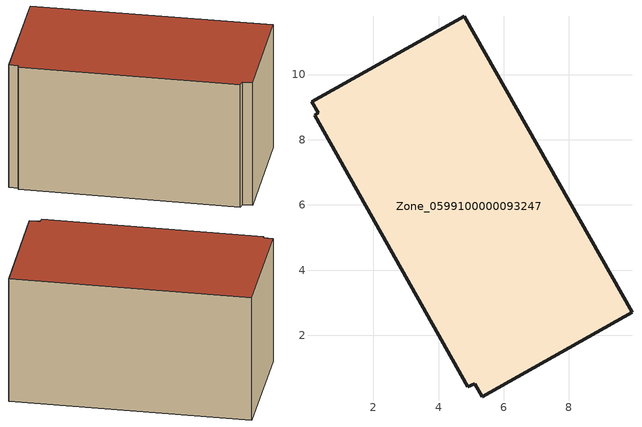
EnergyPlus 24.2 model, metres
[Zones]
Zone_0599100000093247
 floor ground (C_G): 5.1,0.51 4.89,0.43 0.2,8.75 0.3,8.82 0.1,9.17 4.78,11.79 9.93,2.72 5.33,0.12 z0
 wall outside (C_F): 4.89,0.43 5.1,0.51 5.33,0.12 9.93,2.72 4.78,11.79 0.1,9.17 0.3,8.82 0.2,8.75 4.89,0.43 z0:5.88
 roof outside (C_R): 5.1,0.51 5.33,0.12 9.93,2.72 4.78,11.79 0.1,9.17 0.3,8.82 0.2,8.75 4.89,0.43 z5.88
[BUILDING]
Pand.0599100000093247: North Axis=0; Terrain=City; Loads Convergence Tolerance Value=0.04; Temperature Convergence Tolerance Value=0.4; Solar Distribution=FullExterior; Maximum Number of Warmup Days=25; Minimum Number of Warmup Days=1
[Site:Location]
Rotterdam.The.Hague.AP_ZH_NLD Design_Conditions: Latitude=51.96; Longitude=4.45; Time Zone=1; Elevation=-4.5
[SITE:GROUNDTEMPERATURE:BUILDINGSURFACE]
18, 18, 18, 18, 18, 18, 18, 18, 18, 18, 18, 18
[MATERIAL] Thermal Absorptance=0.9; Solar Absorptance=0.7; Visible Absorptance=0.7
Name | Roughness | Thickness | Conductivity | Density | Specific Heat
G.TC.1946-1964 | MediumSmooth | 0.15 | 1 | 540 | 1210
F.TC.1946-1964 | Rough | 0.3 | 0.857143 | 1920 | 840
R.TC.1946-1964 | MediumRough | 0.2 | 0.235294 | 1500 | 1000
[CONSTRUCTION]
C_G: G.TC.1946-1964
C_F: F.TC.1946-1964
C_R: R.TC.1946-1964
[ZONE]
Zone_0599100000093247: Type=1; Multiplier=1; Ceiling Height=Autocalculate; Volume=Autocalculate; Floor Area=autocalculate; Part of Total Floor Area=Yes
[ZONEINFILTRATION:DESIGNFLOWRATE]
Infil_Zone_0599100000093247: Zone or ZoneList or Space or SpaceList=Zone_0599100000093247; Schedule=AlwaysOn; Design Flow Rate Calculation Method=Flow/Area; Flow Rate per Floor Area=0.003; Constant Term Coefficient=1; Temperature Term Coefficient=0; Velocity Term Coefficient=0; Velocity Squared Term Coefficient=0
[HVACTEMPLATE:ZONE:IDEALLOADSAIRSYSTEM]
Zone_0599100000093247: Maximum Heating Supply Air Temperature=50; Minimum Cooling Supply Air Temperature=13; Maximum Heating Supply Air Humidity Ratio=0.0156; Minimum Cooling Supply Air Humidity Ratio=0.0077; Heating Limit=NoLimit; Cooling Limit=NoLimit; Dehumidification Control Type=ConstantSensibleHeatRatio; Cooling Sensible Heat Ratio=0.7; Dehumidification Setpoint=60; Humidification Control Type=None; Humidification Setpoint=30; Outdoor Air Method=None; Outdoor Air Flow Rate per Person=0.00944; Outdoor Air Flow Rate per Zone Floor Area=0; Outdoor Air Flow Rate per Zone=0; Demand Controlled Ventilation Type=None; Outdoor Air Economizer Type=NoEconomizer; Heat Recovery Type=None; Sensible Heat Recovery Effectiveness=0.7; Latent Heat Recovery Effectiveness=0.65
[ZONECONTROL:THERMOSTAT]
ThermostatControl_Zone_0599100000093247: Zone or ZoneList=Zone_0599100000093247; Control Type Schedule=DualSetpointControlType; Control 1=Thermostat_Zone_0599100000093247; Temperature Difference Between Cutout And Setpoint=0
[THERMOSTATSETPOINT:DUALSETPOINT]
Thermostat_Zone_0599100000093247: Heating Setpoint Temperature Schedule=HeatingSetpoint_Zone_0599100000093247; Cooling Setpoint Temperature Schedule=CoolingSetpoint_Zone_0599100000093247
[SCHEDULE:COMPACT]
HeatingSetpoint_Zone_0599100000093247: Through: 12/31, For: AllDays, Until: 24:00, 21
CoolingSetpoint_Zone_0599100000093247: Through: 12/31, For: AllDays, Until: 24:00, 24
DualSetpointControlType: Through: 12/31, For: AllDays, Until: 24:00, 4
AlwaysOn: Through: 12/31, For: AllDays, Until: 24:00, 1
